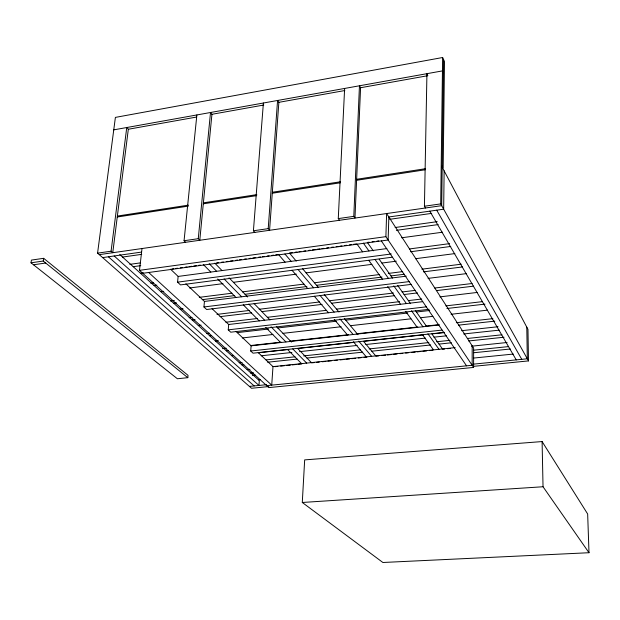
<?xml version="1.0" encoding="UTF-8"?>
<svg xmlns="http://www.w3.org/2000/svg" width="620" height="620" viewBox="0 0 620 620"><rect width="100%" height="100%" fill="white"/><g stroke="black" fill="none" stroke-linecap="round" stroke-linejoin="round"><path stroke-width="0.93" d="M472.192 345.844L472.153 365.273L266.693 385.632M473.603 367.435L473.634 348.068L386.624 213.544L385.888 236.654L473.603 367.435L268.863 387.593L139.484 270.336L142.011 248.527M443.564 59.559L441.696 205.669L99.278 254.642M444.129 170.833L443.664 209.188L388.849 216.969L388.128 239.994L142.74 273.296M473.68 366.327L528.496 360.91L440.704 203.895L442.626 57.513L115.39 117.397L97.573 253.146L251.519 388.267L268.832 386.562M425.46 207.987L424.429 206.228L426.932 73.679L427.583 75.012M360.584 87.722L354.973 218.07L353.788 216.365L359.461 85.785L360.584 87.722L427.909 75.686M339.497 220.286L338.272 218.597L344.627 88.443M302.289 502.479L304.668 459.893L542.097 441.564L587.659 513.995L589 552.722L382.881 562.487L302.289 502.479L543.035 486.754L589 552.722M258.308 352.664L272.986 366.614L271.723 385.136L148.668 272.49M268.212 228.648L277.574 100.471L278.861 102.331L269.576 230.284L268.212 228.648L253.417 230.772L263.399 103.013M444.478 332.367L253.03 353.183L250.72 351.013L251.115 345.821L235.988 331.437M429.149 309.295L230.733 332.196L228.245 329.848L228.695 324.493L212.009 308.628M411.517 284.355L206.638 309.512L203.934 306.97L204.453 301.436L185.892 283.79M211.931 114.297L199.787 240.266L198.268 238.692L210.513 112.499L211.931 114.297L263.771 105.028M187.821 377.673L188.046 375.356L43.664 258.323L31.419 260.09L31 262.803L177.39 378.75L187.821 377.673L43.253 261.043L31 262.803M392.367 257.184L180.498 284.906L177.568 282.147L178.149 276.427L170.531 269.181M185.597 242.296L184.062 240.731L196.873 114.948M111.081 251.208L126.751 127.526L128.325 129.247L112.755 252.712L111.081 251.208L97.573 253.146M43.253 261.043L43.664 258.323M113.755 129.859L442.447 70.897L443.393 72.912M128.325 129.247L196.424 117.072M278.861 102.331L344.836 90.535M117.382 216.054L188.433 205.135M203.391 202.841L256.804 194.633M272.335 192.246L340.419 181.784M356.647 179.288L425.235 168.749M117.258 217.008L188.333 206.111M203.298 203.81L256.726 195.618M272.265 193.231L340.372 182.784M356.601 180.296L425.219 169.772M184.062 240.731L198.268 238.692M338.272 218.597L353.788 216.365M424.429 206.228L440.704 203.895M33.488 264.771L45.709 263.027M102.664 257.61L141.469 252.1M122.551 257.06L141.724 254.355M389.794 219.294L431.706 213.373M129.82 264.353L140.36 262.888M395.111 227.517L437.247 221.665M133.199 266.685L140.771 265.639M396.366 230.353L438.177 224.587M139.484 270.336L385.888 236.654M140.469 273.25L143.321 272.862M171.872 268.979L173.77 268.724M175.677 268.468L177.583 268.204M180.435 267.817L182.342 267.561M185.194 267.173L187.1 266.91M188.999 266.654L191.859 266.267M193.758 266.011L196.61 265.624M198.516 265.36L200.423 265.104M216.721 262.888L218.628 262.632M221.487 262.245L223.386 261.981M226.246 261.594L228.144 261.338M230.051 261.082L232.903 260.695M235.763 260.307L237.669 260.044M239.568 259.788L241.475 259.532M244.327 259.137L246.233 258.881M249.093 258.494L250.992 258.238M252.898 257.974L255.75 257.587M258.61 257.199L260.516 256.944M262.415 256.688L264.322 256.424M267.173 256.037L269.08 255.781M271.932 255.394L273.839 255.13M275.745 254.874L278.597 254.487M292.307 252.627L289.447 253.014L296.221 261.09M295.167 252.239L297.081 251.976M298.987 251.72L300.894 251.457M303.754 251.069L305.66 250.813M308.528 250.418L310.434 250.162M312.341 249.906L315.2 249.511M317.107 249.256L319.974 248.868M321.881 248.604L323.787 248.349M326.647 247.961L328.561 247.698M331.421 247.31L333.328 247.054M336.187 246.667L338.094 246.404M340.008 246.148L341.915 245.884M344.774 245.497L346.681 245.241M349.541 244.853L351.455 244.59M353.361 244.334L356.221 243.947M369.257 242.172L367.35 242.435L373.263 250.821M372.108 241.785L374.015 241.529M376.867 241.141L378.774 240.878M401.628 237.778L442.564 232.213M178.149 276.427L386.872 248.581M150.784 283.216L153.659 282.836M409.401 248.953L449.632 243.629M177.568 282.147L391.282 253.983M154.055 285.526L156.907 285.146M410.541 251.751L450.748 246.458M160.89 291.702L163.758 291.33M189.534 287.99L222.952 283.658M233.415 282.301L296.368 274.141M306.11 272.877L371.899 264.353M381.889 263.05L396.296 261.19M415.493 258.703L454.855 253.596M170.523 300.987L174.359 300.499M199.307 297.344L231.927 293.214M242.474 291.88L303.878 284.107M314.433 282.774L379.665 274.521M388.306 273.428L402.69 271.606M421.879 269.173L461.218 264.197M173.693 303.257L176.553 302.901M202.283 299.662L234.693 295.593M245.055 294.283L306.9 286.51M316.526 285.301L382.06 277.055M390.972 275.931L404.341 274.257M423.429 271.854L462.559 266.933M204.453 301.436L406.247 276.179M180.133 309.086L183.016 308.729M428.102 278.372L466.411 273.629M203.934 306.97L409.611 281.55M189.147 317.742L192.022 317.394M216.961 314.379L249.573 310.426M259.16 309.272L319.594 301.956M329.181 300.793L393.452 293.02M402.086 291.974L415.509 290.354M434.697 288.029L472.099 283.503M192.208 319.99L195.083 319.641M219.999 316.649L251.627 312.844M261.88 311.612L322.075 304.374M331.568 303.234L394.367 295.686M404.077 294.515L417.415 292.911M436.472 290.617L473.634 286.153M198.292 325.485L201.144 325.151M225.866 322.222L257.238 318.51M267.398 317.3L326.074 310.356M336.505 309.117L399.652 301.638M408.371 300.607L421.763 299.018M439.944 296.864L477.253 292.446M228.695 324.493L422.708 301.661M228.245 329.848L426.436 306.822M206.739 333.576L209.622 333.242M445.834 305.885L482.329 301.653M209.707 335.792L211.606 335.575M237.266 332.622L268.623 329.019M277.752 327.964L336.373 321.222M345.751 320.137L407.797 312.999M416.415 312.007L429.753 310.473M446.896 308.497L485.003 304.118M215.458 340.992L218.333 340.667M242.265 337.954L272.901 334.482M282.976 333.335L341.108 326.748M350.409 325.694L410.921 318.827M420.461 317.75L432.9 316.339M451.089 314.278L487.452 310.155M222.425 348.665L226.277 348.238M250.34 345.565L281.147 342.147M289.803 341.186L348.525 334.676M356.221 333.816L417.826 326.98M425.529 326.128L438.999 324.632M456.328 322.71L492.908 318.649M251.115 345.821L439.177 324.965M226.261 350.75L228.176 350.54M458.568 325.144L494.807 321.144M250.72 351.013L441.944 330.088M231.71 355.678L233.616 355.469M258.323 352.78L288.734 349.478M354.346 342.349L297.701 348.502L311.643 362.871L314.503 362.568M423.46 334.839L363.545 341.349L375.968 356.167L378.843 355.865M444.331 332.568L431.869 333.924L442.657 349.215L444.579 349.013M461.59 330.692L498.015 326.74M261.152 355.787L291.873 352.478M299.553 351.649L357.151 345.449M365.792 344.519L425.305 338.101M433.946 337.172L446.423 335.831M463.706 333.971L499.224 330.142M239.173 362.762L242.056 362.452M266.127 359.894L295.012 356.818M303.676 355.896L360.476 349.851M369.14 348.928L428.831 342.581M436.534 341.76L450.012 340.326M467.341 338.481L501.999 334.792M241.947 364.924L243.854 364.723M267.631 362.212L297.127 359.089M306.97 358.05L362.685 352.16M371.806 351.199L430.722 344.968M439.038 344.092L451.469 342.775M468.681 340.954L504.06 337.218M272.986 366.614L455.181 347.619M247.117 369.597L249.999 369.295M274.939 366.691L277.822 366.397M280.697 366.094L284.534 365.692M286.456 365.498L290.292 365.095M292.206 364.893L296.05 364.498M297.964 364.297L301.8 363.894M316.409 362.375L319.269 362.072M322.129 361.778L325.942 361.382M327.848 361.181L331.661 360.786M334.521 360.483L337.381 360.189M340.24 359.887L344.053 359.492M345.96 359.29L349.773 358.895M351.679 358.701L355.493 358.298M358.352 358.004L361.212 357.701M364.072 357.407L366.924 357.104M381.711 355.57L385.539 355.167M387.454 354.966L391.282 354.57M393.204 354.369L397.032 353.974M399.9 353.671L402.775 353.369M405.643 353.075L408.518 352.772M411.386 352.478L415.214 352.075M417.128 351.873L420.957 351.478M422.871 351.276L426.7 350.881M429.575 350.579L432.442 350.277M447.462 348.711L450.345 348.417M471.51 346.208L507.09 342.504M250.689 373.17L253.572 372.876M473.804 350.176L508.423 346.603M252.433 375.41L255.316 375.115M473.804 352.741L510.376 348.998M258.393 379.797L260.315 379.603M473.82 358.042L513.251 354.059M249.387 386.399L266.623 384.687M473.137 364.165L527.31 358.786L526.791 327.174M108.407 256.796L254.161 385.927M114.165 255.975L258.951 385.446L259.307 380.603L119.769 254.549M203.306 264.507L210.808 272.072M217.682 279.008L236.003 297.492M243.242 304.784L259.222 320.904M265.685 327.422L280.674 342.542M287.556 349.478L301.584 363.638M209.188 263.709L216.636 271.297M224.13 278.938L241.637 296.786M248.814 304.102L264.663 320.261M271.072 326.802L285.936 341.961M292.764 348.913L306.683 363.103M214.822 263.151L221.983 270.529M229.059 277.814L247.659 296.964M254.138 303.637L269.987 319.966M276.458 326.632L291.454 342.077M253.417 230.772L254.82 232.392M278.783 254.828L285.076 262.167M291.989 270.219L307.69 288.517M314.309 296.236L328.476 312.751M334.265 319.494L347.665 335.118M353.346 341.736L366.343 356.88M284.921 253.991L291.16 261.353M298.003 269.437L313.55 287.781M320.106 295.523L334.134 312.085M340 319.006L353.137 334.506M358.755 341.147L371.62 356.329M302.397 268.452L318.277 287.378M324.214 294.469L338.969 312.054M344.519 318.672L357.98 334.715M356.934 243.986L362.599 251.821M368.768 260.353L382.37 279.171M387.725 286.572L400.52 304.273M405.682 311.411L417.245 327.399M422.313 334.413L433.489 349.874M363.351 243.11L368.947 250.976M375.046 259.532L388.476 278.403M393.77 285.836L406.41 303.575M411.502 310.736L422.925 326.771M427.932 333.8L438.968 349.308M379.192 259.222L392.499 278.093M397.676 285.433L410.518 303.645M415.346 310.488L426.421 326.197M381.339 240.917L466.542 365.831M429.807 211.156L516.235 359.887M436.72 210.172L521.761 359.337M442.2 166.137L443.176 167.981L444.493 61.589L442.626 57.513M442.184 167.167L527.969 329.406L528.496 360.91M542.097 441.564L543.035 486.754"/></g></svg>
